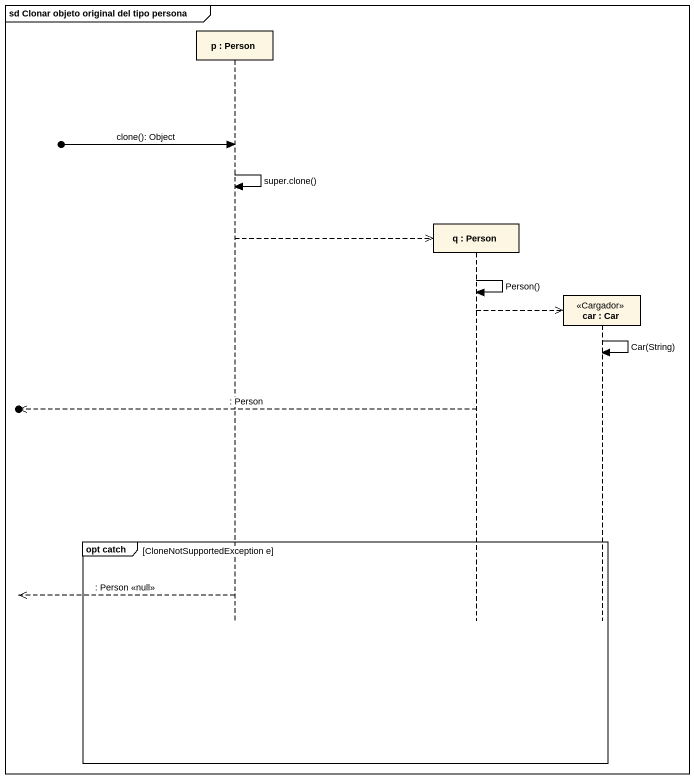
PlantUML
@startuml
mainframe sd Clonar objeto original del tipo persona
hide footbox
participant "p : Person" as p
participant "q : Person" as q
participant "car : Car" as car <<Cargador>>

[o-> p : clone(): Object
p -> p : super.clone()
p -->> q **
q -> q : Person()
q -->> car **
car -> car : Car(String)
[o<<-- q : : Person
group opt catch [CloneNotSupportedException e]
  [o<<-- p : : Person <<null>>
end
@enduml
